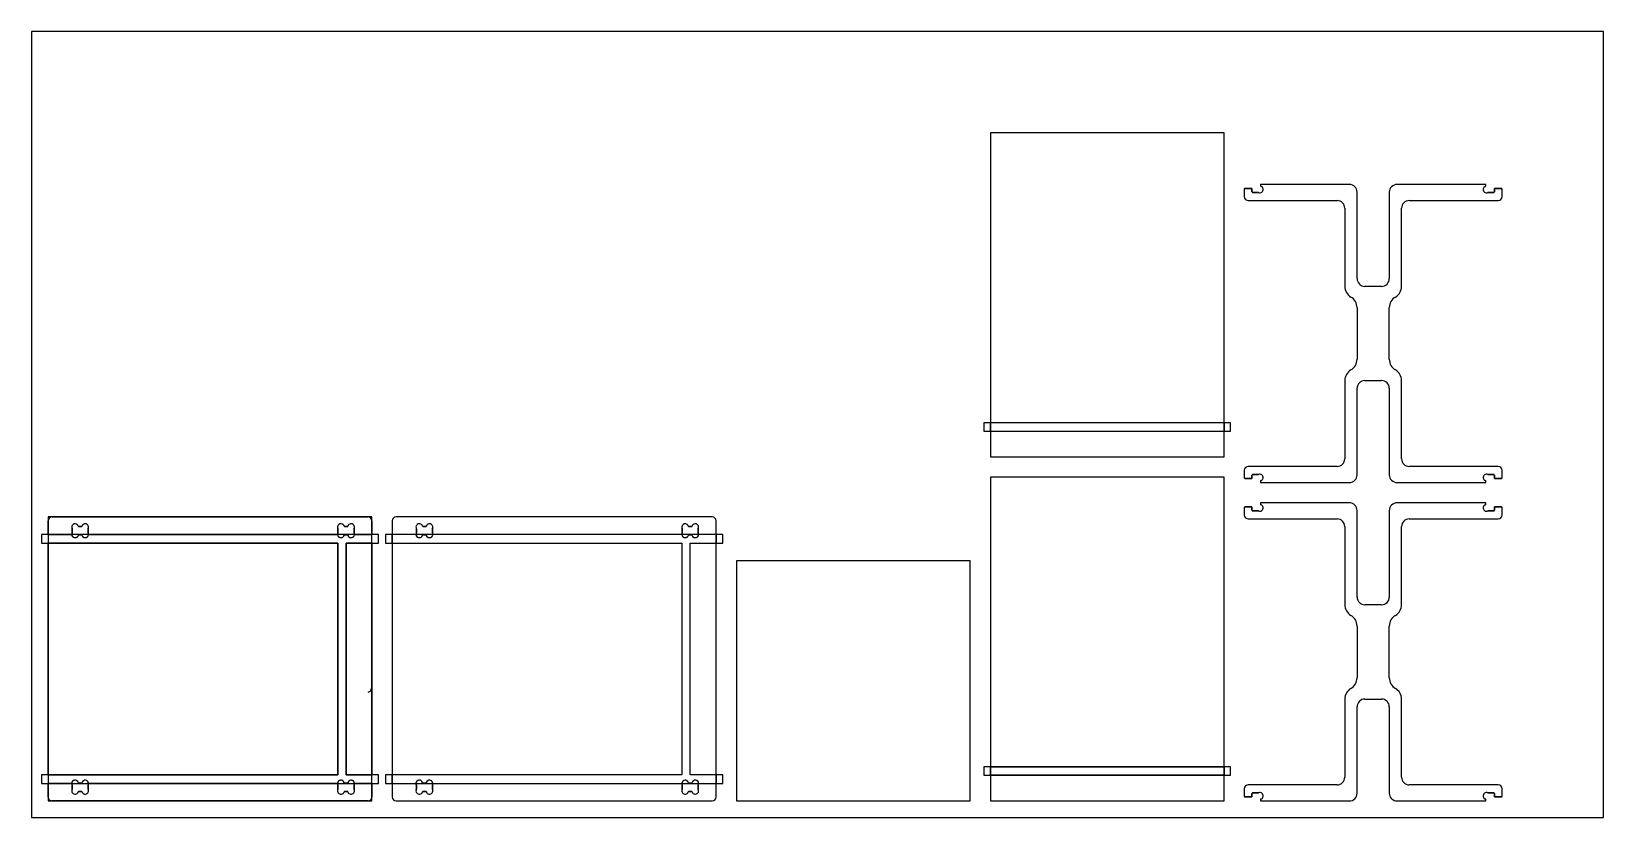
# Model space of a CAD drawing. Extents: x 0 to 96.1, y 0.2 to 48.2.
import ezdxf

# ---------------------------------------------------------------- set-up
doc = ezdxf.new("R2010")
doc.units = 0
doc.header["$MEASUREMENT"] = 0
doc.layers.get('0').update_dxf_attribs({"linetype": 'CONTINUOUS'})
for name, color, linetype in [('BOX_STOCK', 1, 'CONTINUOUS'), ('POCKETS', 171, 'CONTINUOUS'), ('PROFILES_INSIDE', 4, 'CONTINUOUS'), ('PROFILES_OUTSIDE', 6, 'CONTINUOUS')]:
    doc.layers.add(name, color=color, linetype=linetype)

msp = doc.modelspace()

# ---------------------------------------------------------------- linework, layer by layer
at = {"color": 7, "linetype": 'CONTINUOUS'}
for p, q in [((72.881, 42.006), (58.602, 42.006)), ((58.602, 42.006), (58.602, 24.296)), ((72.881, 24.296), (72.881, 42.006)), ((74.121, 38.571), (74.121, 38.108)), ((74.16, 38.61), (74.576, 38.61)), ((74.576, 38.61), (74.589, 38.401)), ((75.105, 38.856), (75.105, 38.776)), ((80.538, 38.856), (75.105, 38.856)), ((88.885, 38.856), (83.452, 38.856)), ((88.885, 38.776), (88.885, 38.856)), ((89.4, 38.401), (89.414, 38.61)), ((89.414, 38.61), (89.829, 38.61)), ((89.869, 38.108), (89.869, 38.571)), ((74.357, 37.872), (79.788, 37.872)), ((74.629, 38.364), (74.969, 38.364)), ((81.011, 33.099), (81.011, 38.384)), ((82.979, 38.384), (82.979, 33.099)), ((84.202, 37.872), (89.633, 37.872)), ((89.021, 38.364), (89.361, 38.364)), ((80.261, 37.399), (80.261, 32.626)), ((83.729, 32.626), (83.729, 37.399)), ((82.507, 32.626), (81.483, 32.626)), ((81.011, 31.327), (81.011, 28.168)), ((82.979, 28.168), (82.979, 31.327)), ((80.261, 26.869), (80.261, 22.096)), ((81.011, 21.112), (81.011, 26.397)), ((81.483, 26.869), (82.507, 26.869)), ((82.979, 26.397), (82.979, 21.112)), ((83.729, 22.096), (83.729, 26.869)), ((72.881, 24.296), (58.602, 24.296)), ((58.602, 23.789), (58.602, 24.296)), ((72.881, 24.296), (72.881, 23.789)), ((58.602, 23.789), (58.602, 22.215)), ((58.602, 23.789), (72.881, 23.789)), ((72.881, 22.215), (72.881, 23.789)), ((58.602, 22.215), (72.881, 22.215)), ((74.121, 21.388), (74.121, 20.925)), ((79.788, 21.624), (74.357, 21.624)), ((89.633, 21.624), (84.202, 21.624)), ((89.869, 20.925), (89.869, 21.388)), ((72.881, 20.975), (58.602, 20.975)), ((58.602, 20.975), (58.602, 3.265)), ((72.881, 3.265), (72.881, 20.975)), ((74.576, 20.886), (74.16, 20.886)), ((74.589, 21.095), (74.576, 20.886)), ((74.969, 21.132), (74.629, 21.132)), ((75.105, 20.719), (75.105, 20.64)), ((75.105, 20.64), (80.538, 20.64)), ((83.452, 20.64), (88.885, 20.64)), ((88.885, 20.64), (88.885, 20.719)), ((89.361, 21.132), (89.021, 21.132)), ((89.414, 20.886), (89.4, 21.095)), ((89.829, 20.886), (89.414, 20.886)), ((75.105, 19.4), (75.105, 19.321)), ((80.538, 19.4), (75.105, 19.4)), ((88.885, 19.4), (83.452, 19.4)), ((88.885, 19.321), (88.885, 19.4)), ((1.022, 17.461), (1.022, 18.302)), ((1.258, 18.538), (20.577, 18.538)), ((20.813, 18.302), (20.813, 17.461)), ((22.052, 18.302), (22.052, 17.461)), ((41.607, 18.538), (22.289, 18.538)), ((41.844, 17.461), (41.844, 18.302)), ((74.121, 19.115), (74.121, 18.652)), ((74.16, 19.154), (74.576, 19.154)), ((74.357, 18.416), (79.788, 18.416)), ((74.576, 19.154), (74.589, 18.945)), ((74.629, 18.908), (74.969, 18.908)), ((81.011, 13.643), (81.011, 18.928)), ((82.979, 18.928), (82.979, 13.643)), ((84.202, 18.416), (89.633, 18.416)), ((89.021, 18.908), (89.361, 18.908)), ((89.4, 18.945), (89.414, 19.154)), ((89.414, 19.154), (89.829, 19.154)), ((89.869, 18.652), (89.869, 19.115)), ((1.022, 17.461), (2.469, 17.461)), ((1.022, 17.461), (1.022, 16.934)), ((2.491, 17.577), (2.491, 17.818)), ((2.904, 17.954), (3.063, 17.954)), ((2.904, 17.441), (3.063, 17.441)), ((3.476, 17.818), (3.476, 17.577)), ((3.498, 17.461), (18.717, 17.461)), ((18.739, 17.577), (18.739, 17.818)), ((19.152, 17.954), (19.311, 17.954)), ((19.152, 17.441), (19.311, 17.441)), ((19.723, 17.818), (19.723, 17.577)), ((19.746, 17.461), (20.813, 17.461)), ((20.813, 16.934), (20.813, 17.461)), ((23.506, 17.461), (22.052, 17.461)), ((22.052, 16.934), (22.052, 17.461)), ((23.528, 17.577), (23.528, 17.818)), ((23.94, 17.954), (24.1, 17.954)), ((23.94, 17.441), (24.1, 17.441)), ((24.512, 17.818), (24.512, 17.577)), ((39.748, 17.461), (24.534, 17.461)), ((39.77, 17.577), (39.77, 17.818)), ((40.182, 17.954), (40.342, 17.954)), ((40.182, 17.441), (40.342, 17.441)), ((40.754, 17.818), (40.754, 17.577)), ((41.844, 17.461), (40.776, 17.461)), ((41.844, 17.461), (41.844, 16.934)), ((80.261, 17.944), (80.261, 13.171)), ((83.729, 13.171), (83.729, 17.944)), ((1.022, 2.788), (1.022, 16.934)), ((18.725, 16.934), (1.022, 16.934)), ((18.725, 2.788), (18.725, 16.934)), ((19.238, 16.934), (19.238, 2.788)), ((20.813, 16.934), (19.238, 16.934)), ((20.813, 16.934), (20.813, 2.788)), ((22.052, 16.934), (22.052, 2.788)), ((22.052, 16.934), (39.755, 16.934)), ((39.755, 16.934), (39.755, 2.788)), ((40.269, 2.788), (40.269, 16.934)), ((40.269, 16.934), (41.844, 16.934)), ((41.844, 2.788), (41.844, 16.934)), ((57.363, 15.857), (43.083, 15.857)), ((43.083, 15.857), (43.083, 1.184)), ((57.363, 1.184), (57.363, 15.857)), ((82.507, 13.171), (81.483, 13.171)), ((81.011, 11.872), (81.011, 8.713)), ((82.979, 8.713), (82.979, 11.872)), ((80.261, 7.414), (80.261, 2.641)), ((81.011, 1.656), (81.011, 6.941)), ((81.483, 7.414), (82.507, 7.414)), ((82.979, 6.941), (82.979, 1.656)), ((83.729, 2.641), (83.729, 7.414)), ((58.602, 3.265), (72.881, 3.265)), ((58.602, 2.759), (58.602, 3.265)), ((72.881, 3.265), (72.881, 2.759)), ((1.022, 2.788), (18.725, 2.788)), ((1.022, 2.788), (1.022, 2.261)), ((1.022, 1.42), (1.022, 2.261)), ((2.469, 2.261), (1.022, 2.261)), ((2.491, 1.904), (2.491, 2.145)), ((3.063, 2.281), (2.904, 2.281)), ((3.476, 2.145), (3.476, 1.904)), ((18.717, 2.261), (3.498, 2.261)), ((18.739, 1.904), (18.739, 2.145)), ((19.311, 2.281), (19.152, 2.281)), ((19.238, 2.788), (20.813, 2.788)), ((19.723, 2.145), (19.723, 1.904)), ((20.813, 2.261), (19.746, 2.261)), ((20.813, 2.261), (20.813, 2.788)), ((20.813, 2.261), (20.813, 1.42)), ((39.755, 2.788), (22.052, 2.788)), ((22.052, 2.261), (22.052, 2.788)), ((22.052, 2.261), (22.052, 1.42)), ((22.052, 2.261), (23.506, 2.261)), ((23.528, 1.904), (23.528, 2.145)), ((24.1, 2.281), (23.94, 2.281)), ((24.512, 2.145), (24.512, 1.904)), ((24.534, 2.261), (39.748, 2.261)), ((39.77, 1.904), (39.77, 2.145)), ((40.342, 2.281), (40.182, 2.281)), ((41.844, 2.788), (40.269, 2.788)), ((40.754, 2.145), (40.754, 1.904)), ((40.776, 2.261), (41.844, 2.261)), ((41.844, 2.788), (41.844, 2.261)), ((41.844, 1.42), (41.844, 2.261)), ((58.602, 2.759), (58.602, 1.184)), ((72.881, 2.759), (58.602, 2.759)), ((72.881, 1.184), (72.881, 2.759)), ((74.121, 1.932), (74.121, 1.469)), ((79.788, 2.168), (74.357, 2.168)), ((89.633, 2.168), (84.202, 2.168)), ((89.869, 1.469), (89.869, 1.932)), ((20.577, 1.184), (1.258, 1.184)), ((3.063, 1.768), (2.904, 1.768)), ((19.311, 1.768), (19.152, 1.768)), ((22.289, 1.184), (41.607, 1.184)), ((24.1, 1.768), (23.94, 1.768)), ((40.342, 1.768), (40.182, 1.768)), ((43.083, 1.184), (57.363, 1.184)), ((58.602, 1.184), (72.881, 1.184)), ((74.576, 1.43), (74.16, 1.43)), ((74.589, 1.639), (74.576, 1.43)), ((74.969, 1.676), (74.629, 1.676)), ((75.105, 1.264), (75.105, 1.184)), ((75.105, 1.184), (80.538, 1.184)), ((83.452, 1.184), (88.885, 1.184)), ((88.885, 1.184), (88.885, 1.264)), ((89.361, 1.676), (89.021, 1.676)), ((89.414, 1.43), (89.4, 1.639)), ((89.829, 1.43), (89.414, 1.43))]:
    msp.add_line(p, q, dxfattribs=at)
for centre, radius, start, end in [((74.16, 38.571), 0.0394, 90, 180), ((75.071, 38.545), 0.204, 245.11211, 72.39953), ((75.144, 38.776), 0.0394, 180, 252.39953), ((80.538, 38.384), 0.472, 0, 90), ((83.452, 38.384), 0.472, 90, 180), ((88.919, 38.545), 0.204, 107.60047, 294.88789), ((88.845, 38.776), 0.0394, 287.60047, 0), ((89.829, 38.571), 0.0394, 0, 90), ((74.357, 38.108), 0.236, 180, 270), ((74.629, 38.403), 0.0394, 183.66194, 270), ((74.969, 38.324), 0.0394, 65.11211, 90), ((79.788, 37.399), 0.472, 0, 90), ((84.202, 37.399), 0.472, 90, 180), ((89.021, 38.324), 0.0394, 90, 114.88789), ((89.361, 38.403), 0.0394, 270, 356.33806), ((89.633, 38.108), 0.236, 270, 0), ((81.483, 33.099), 0.472, 180, 270), ((82.507, 33.099), 0.472, 270, 0), ((81.011, 32.626), 0.75, 180, 240), ((80.261, 31.327), 0.75, 0, 60), ((83.729, 31.327), 0.75, 120, 180), ((82.979, 32.626), 0.75, 300, 0), ((80.261, 28.168), 0.75, 300, 0), ((83.729, 28.168), 0.75, 180, 240), ((81.011, 26.869), 0.75, 120, 180), ((82.979, 26.869), 0.75, 0, 60), ((81.483, 26.397), 0.472, 90, 180), ((82.507, 26.397), 0.472, 0, 90), ((79.788, 22.096), 0.472, 270, 0), ((84.202, 22.096), 0.472, 180, 270), ((74.357, 21.388), 0.236, 90, 180), ((74.969, 21.171), 0.0394, 270, 294.88789), ((75.071, 20.951), 0.204, 287.60047, 114.88789), ((88.919, 20.951), 0.204, 65.11211, 252.39953), ((89.021, 21.171), 0.0394, 245.11211, 270), ((89.633, 21.388), 0.236, 0, 90), ((74.16, 20.925), 0.0394, 180, 270), ((74.629, 21.092), 0.0394, 90, 176.33806), ((75.144, 20.719), 0.0394, 107.60047, 180), ((80.538, 21.112), 0.472, 270, 0), ((83.452, 21.112), 0.472, 180, 270), ((88.845, 20.719), 0.0394, 0, 72.39953), ((89.361, 21.092), 0.0394, 3.66194, 90), ((89.829, 20.925), 0.0394, 270, 0), ((75.071, 19.089), 0.204, 245.11211, 72.39953), ((75.144, 19.321), 0.0394, 180, 252.39953), ((80.538, 18.928), 0.472, 0, 90), ((83.452, 18.928), 0.472, 90, 180), ((88.919, 19.089), 0.204, 107.60047, 294.88789), ((88.845, 19.321), 0.0394, 287.60047, 0), ((1.258, 18.302), 0.236, 90, 180), ((20.577, 18.302), 0.236, 0, 90), ((22.289, 18.302), 0.236, 90, 180), ((41.607, 18.302), 0.236, 0, 90), ((74.16, 19.115), 0.0394, 90, 180), ((74.357, 18.652), 0.236, 180, 270), ((74.629, 18.948), 0.0394, 183.66194, 270), ((74.969, 18.869), 0.0394, 65.11211, 90), ((79.788, 17.944), 0.472, 0, 90), ((84.202, 17.944), 0.472, 90, 180), ((89.021, 18.869), 0.0394, 90, 114.88789), ((89.361, 18.948), 0.0394, 270, 356.33806), ((89.633, 18.652), 0.236, 270, 0), ((89.829, 19.115), 0.0394, 0, 90), ((2.672, 17.92), 0.204, 17.60048, 204.8878), ((2.672, 17.475), 0.204, 155.11213, 183.94473), ((2.672, 17.475), 0.204, 183.94473, 342.39955), ((2.452, 17.818), 0.0394, 0, 24.8878), ((2.452, 17.577), 0.0394, 335.11213, 0), ((2.904, 17.994), 0.0394, 197.60048, 270.00008), ((2.904, 17.402), 0.0394, 90.00008, 162.39955), ((3.063, 17.994), 0.0394, 270.00008, 342.39955), ((3.063, 17.402), 0.0394, 17.60048, 90.00008), ((3.295, 17.92), 0.204, 335.11224, 162.39955), ((3.295, 17.475), 0.204, 197.60048, 356.05517), ((3.515, 17.818), 0.0394, 155.11224, 180), ((3.515, 17.577), 0.0394, 180, 204.88791), ((3.295, 17.475), 0.204, 356.05517, 24.88791), ((18.92, 17.92), 0.204, 17.60048, 204.8878), ((18.92, 17.475), 0.204, 155.11213, 183.94473), ((18.92, 17.475), 0.204, 183.94473, 342.39955), ((18.7, 17.818), 0.0394, 0, 24.8878), ((18.7, 17.577), 0.0394, 335.11213, 0), ((19.152, 17.994), 0.0394, 197.60048, 270.00008), ((19.152, 17.402), 0.0394, 90.00008, 162.39955), ((19.311, 17.994), 0.0394, 270.00008, 342.39955), ((19.311, 17.402), 0.0394, 17.60048, 90.00008), ((19.542, 17.92), 0.204, 335.11224, 162.39955), ((19.542, 17.475), 0.204, 197.60048, 356.05517), ((19.763, 17.818), 0.0394, 155.11224, 180), ((19.763, 17.577), 0.0394, 180, 204.88791), ((19.542, 17.475), 0.204, 356.05517, 24.88791), ((23.709, 17.92), 0.204, 17.60048, 204.8878), ((23.709, 17.475), 0.204, 155.11213, 183.94473), ((23.709, 17.475), 0.204, 183.94473, 342.39955), ((23.488, 17.818), 0.0394, 0, 24.8878), ((23.488, 17.577), 0.0394, 335.11213, 0), ((23.94, 17.994), 0.0394, 197.60048, 270.00008), ((23.94, 17.402), 0.0394, 90.00008, 162.39955), ((24.1, 17.994), 0.0394, 270.00008, 342.39955), ((24.1, 17.402), 0.0394, 17.60048, 90.00008), ((24.331, 17.92), 0.204, 335.11224, 162.39955), ((24.331, 17.475), 0.204, 197.60048, 356.05517), ((24.551, 17.818), 0.0394, 155.11224, 180), ((24.551, 17.577), 0.0394, 180, 204.88791), ((24.331, 17.475), 0.204, 356.05517, 24.88791), ((39.951, 17.92), 0.204, 17.60048, 204.8878), ((39.951, 17.475), 0.204, 155.11213, 183.94473), ((39.951, 17.475), 0.204, 183.94473, 342.39955), ((39.731, 17.818), 0.0394, 0, 24.8878), ((39.731, 17.577), 0.0394, 335.11213, 0), ((40.182, 17.994), 0.0394, 197.60048, 270.00008), ((40.182, 17.402), 0.0394, 90.00008, 162.39955), ((40.342, 17.994), 0.0394, 270.00008, 342.39955), ((40.342, 17.402), 0.0394, 17.60048, 90.00008), ((40.573, 17.92), 0.204, 335.11224, 162.39955), ((40.573, 17.475), 0.204, 197.60048, 356.05517), ((40.794, 17.818), 0.0394, 155.11224, 180), ((40.794, 17.577), 0.0394, 180, 204.88791), ((40.573, 17.475), 0.204, 356.05517, 24.88791), ((81.483, 13.643), 0.472, 180, 270), ((82.507, 13.643), 0.472, 270, 0), ((81.011, 13.171), 0.75, 180, 240), ((80.261, 11.872), 0.75, 0, 60), ((83.729, 11.872), 0.75, 120, 180), ((82.979, 13.171), 0.75, 300, 0), ((80.261, 8.713), 0.75, 300, 0), ((83.729, 8.713), 0.75, 180, 240), ((81.011, 7.414), 0.75, 120, 180), ((82.979, 7.414), 0.75, 0, 60), ((81.483, 6.941), 0.472, 90, 180), ((82.507, 6.941), 0.472, 0, 90), ((2.672, 2.247), 0.204, 17.60048, 176.05517), ((2.672, 2.247), 0.204, 176.05517, 204.8878), ((2.452, 2.145), 0.0394, 0, 24.8878), ((2.904, 2.321), 0.0394, 197.60048, 270.00008), ((3.063, 2.321), 0.0394, 270.00008, 342.39955), ((3.295, 2.247), 0.204, 3.94473, 162.39955), ((3.515, 2.145), 0.0394, 155.11224, 180), ((3.295, 2.247), 0.204, 335.11224, 3.94473), ((18.92, 2.247), 0.204, 17.60048, 176.05517), ((18.92, 2.247), 0.204, 176.05517, 204.8878), ((18.7, 2.145), 0.0394, 0, 24.8878), ((19.152, 2.321), 0.0394, 197.60048, 270.00008), ((19.311, 2.321), 0.0394, 270.00008, 342.39955), ((19.542, 2.247), 0.204, 3.94473, 162.39955), ((19.763, 2.145), 0.0394, 155.11224, 180), ((19.542, 2.247), 0.204, 335.11224, 3.94473), ((23.709, 2.247), 0.204, 176.05517, 204.8878), ((23.709, 2.247), 0.204, 17.60048, 176.05517), ((23.488, 2.145), 0.0394, 0, 24.8878), ((23.94, 2.321), 0.0394, 197.60048, 270.00008), ((24.1, 2.321), 0.0394, 270.00008, 342.39955), ((24.331, 2.247), 0.204, 3.94473, 162.39955), ((24.551, 2.145), 0.0394, 155.11224, 180), ((24.331, 2.247), 0.204, 335.11224, 3.94473), ((39.951, 2.247), 0.204, 176.05517, 204.8878), ((39.951, 2.247), 0.204, 17.60048, 176.05517), ((39.731, 2.145), 0.0394, 0, 24.8878), ((40.182, 2.321), 0.0394, 197.60048, 270.00008), ((40.342, 2.321), 0.0394, 270.00008, 342.39955), ((40.573, 2.247), 0.204, 3.94473, 162.39955), ((40.794, 2.145), 0.0394, 155.11224, 180), ((40.573, 2.247), 0.204, 335.11224, 3.94473), ((74.357, 1.932), 0.236, 90, 180), ((79.788, 2.641), 0.472, 270, 0), ((84.202, 2.641), 0.472, 180, 270), ((89.633, 1.932), 0.236, 0, 90), ((1.258, 1.42), 0.236, 180, 270), ((2.672, 1.802), 0.204, 155.11213, 342.39955), ((2.452, 1.904), 0.0394, 335.11213, 0), ((2.904, 1.728), 0.0394, 90.00008, 162.39955), ((3.063, 1.728), 0.0394, 17.60048, 90.00008), ((3.295, 1.802), 0.204, 197.60048, 24.88791), ((3.515, 1.904), 0.0394, 180, 204.88791), ((18.92, 1.802), 0.204, 155.11213, 342.39955), ((18.7, 1.904), 0.0394, 335.11213, 0), ((19.152, 1.728), 0.0394, 90.00008, 162.39955), ((19.311, 1.728), 0.0394, 17.60048, 90.00008), ((19.542, 1.802), 0.204, 197.60048, 24.88791), ((19.763, 1.904), 0.0394, 180, 204.88791), ((20.577, 1.42), 0.236, 270, 0), ((22.289, 1.42), 0.236, 180, 270), ((23.709, 1.802), 0.204, 155.11213, 342.39955), ((23.488, 1.904), 0.0394, 335.11213, 0), ((23.94, 1.728), 0.0394, 90.00008, 162.39955), ((24.1, 1.728), 0.0394, 17.60048, 90.00008), ((24.331, 1.802), 0.204, 197.60048, 24.88791), ((24.551, 1.904), 0.0394, 180, 204.88791), ((39.951, 1.802), 0.204, 155.11213, 342.39955), ((39.731, 1.904), 0.0394, 335.11213, 0), ((40.182, 1.728), 0.0394, 90.00008, 162.39955), ((40.342, 1.728), 0.0394, 17.60048, 90.00008), ((40.573, 1.802), 0.204, 197.60048, 24.88791), ((40.794, 1.904), 0.0394, 180, 204.88791), ((41.607, 1.42), 0.236, 270, 0), ((74.16, 1.469), 0.0394, 180, 270), ((74.629, 1.637), 0.0394, 90, 176.33806), ((74.969, 1.715), 0.0394, 270, 294.88789), ((75.071, 1.495), 0.204, 287.60047, 114.88789), ((75.144, 1.264), 0.0394, 107.60047, 180), ((80.538, 1.656), 0.472, 270, 0), ((83.452, 1.656), 0.472, 180, 270), ((88.919, 1.495), 0.204, 65.11211, 252.39953), ((88.845, 1.264), 0.0394, 0, 72.39953), ((89.021, 1.715), 0.0394, 245.11211, 270), ((89.361, 1.637), 0.0394, 3.66194, 90), ((89.829, 1.469), 0.0394, 270, 0)]:
    msp.add_arc(centre, radius, start, end, dxfattribs=at)
at = {"layer": 'BOX_STOCK'}
for p, q in [((96.071, 48.202), (0.008, 48.202)), ((0.008, 48.202), (0.008, 0.171)), ((96.071, 0.171), (96.071, 48.202)), ((0.008, 0.171), (96.071, 0.171))]:
    msp.add_line(p, q, dxfattribs=at)
at = {"layer": 'POCKETS'}
for p, q in [((73.275, 24.296), (58.208, 24.296)), ((58.208, 24.296), (58.208, 23.789)), ((73.275, 23.789), (73.275, 24.296)), ((58.208, 23.789), (73.275, 23.789)), ((0.614, 17.461), (0.614, 16.934)), ((1.008, 17.461), (0.614, 17.461)), ((20.826, 17.461), (1.008, 17.461)), ((21.22, 17.461), (20.826, 17.461)), ((21.22, 16.934), (21.22, 17.461)), ((22.039, 17.461), (21.645, 17.461)), ((21.645, 17.461), (21.645, 16.934)), ((41.857, 17.461), (22.039, 17.461)), ((42.251, 17.461), (41.857, 17.461)), ((42.251, 16.934), (42.251, 17.461)), ((0.614, 16.934), (1.008, 16.934)), ((1.008, 16.934), (18.725, 16.934)), ((18.725, 16.934), (18.725, 2.788)), ((19.238, 16.934), (20.826, 16.934)), ((19.238, 2.788), (19.238, 16.934)), ((20.826, 16.934), (21.22, 16.934)), ((21.645, 16.934), (22.039, 16.934)), ((22.039, 16.934), (39.755, 16.934)), ((39.755, 16.934), (39.755, 2.788)), ((40.269, 16.934), (41.857, 16.934)), ((40.269, 2.788), (40.269, 16.934)), ((41.857, 16.934), (42.251, 16.934)), ((73.275, 3.265), (58.208, 3.265)), ((58.208, 3.265), (58.208, 2.759)), ((73.275, 2.759), (73.275, 3.265)), ((0.614, 2.788), (0.614, 2.261)), ((1.008, 2.788), (0.614, 2.788)), ((0.614, 2.261), (1.008, 2.261)), ((18.725, 2.788), (1.008, 2.788)), ((1.008, 2.261), (20.826, 2.261)), ((20.826, 2.788), (19.238, 2.788)), ((21.22, 2.788), (20.826, 2.788)), ((20.826, 2.261), (21.22, 2.261)), ((21.22, 2.261), (21.22, 2.788)), ((22.039, 2.788), (21.645, 2.788)), ((21.645, 2.788), (21.645, 2.261)), ((21.645, 2.261), (22.039, 2.261)), ((39.755, 2.788), (22.039, 2.788)), ((22.039, 2.261), (41.857, 2.261)), ((41.857, 2.788), (40.269, 2.788)), ((42.251, 2.788), (41.857, 2.788)), ((41.857, 2.261), (42.251, 2.261)), ((42.251, 2.261), (42.251, 2.788)), ((58.208, 2.759), (73.275, 2.759))]:
    msp.add_line(p, q, dxfattribs=at)
at = {"layer": 'PROFILES_INSIDE'}
for p, q in [((2.491, 17.818), (2.491, 17.577)), ((3.063, 17.954), (2.904, 17.954)), ((2.904, 17.441), (3.063, 17.441)), ((3.476, 17.577), (3.476, 17.818)), ((18.739, 17.818), (18.739, 17.577)), ((19.311, 17.954), (19.152, 17.954)), ((19.152, 17.441), (19.311, 17.441)), ((19.723, 17.577), (19.723, 17.818)), ((23.528, 17.818), (23.528, 17.577)), ((24.1, 17.954), (23.94, 17.954)), ((23.94, 17.441), (24.1, 17.441)), ((24.512, 17.577), (24.512, 17.818)), ((39.77, 17.818), (39.77, 17.577)), ((40.342, 17.954), (40.182, 17.954)), ((40.182, 17.441), (40.342, 17.441)), ((40.754, 17.577), (40.754, 17.818)), ((2.491, 2.145), (2.491, 1.904)), ((3.063, 2.281), (2.904, 2.281)), ((3.476, 1.904), (3.476, 2.145)), ((18.739, 2.145), (18.739, 1.904)), ((19.311, 2.281), (19.152, 2.281)), ((19.723, 1.904), (19.723, 2.145)), ((23.528, 2.145), (23.528, 1.904)), ((24.1, 2.281), (23.94, 2.281)), ((24.512, 1.904), (24.512, 2.145)), ((39.77, 2.145), (39.77, 1.904)), ((40.342, 2.281), (40.182, 2.281)), ((40.754, 1.904), (40.754, 2.145)), ((2.904, 1.768), (3.063, 1.768)), ((19.152, 1.768), (19.311, 1.768)), ((23.94, 1.768), (24.1, 1.768)), ((40.182, 1.768), (40.342, 1.768))]:
    msp.add_line(p, q, dxfattribs=at)
for centre, radius, start, end in [((2.672, 17.92), 0.204, 17.60048, 204.8878), ((2.672, 17.475), 0.204, 155.11213, 342.39955), ((2.452, 17.818), 0.0394, 0, 24.8878), ((2.452, 17.577), 0.0394, 335.11213, 0), ((2.904, 17.994), 0.0394, 197.60048, 270.00008), ((2.904, 17.402), 0.0394, 90.00008, 162.39955), ((3.063, 17.994), 0.0394, 270.00008, 342.39955), ((3.063, 17.402), 0.0394, 17.60048, 90.00008), ((3.295, 17.92), 0.204, 335.11224, 162.39955), ((3.295, 17.475), 0.204, 197.60048, 24.88791), ((3.515, 17.818), 0.0394, 155.11224, 180), ((3.515, 17.577), 0.0394, 180, 204.88791), ((18.92, 17.92), 0.204, 17.60048, 204.8878), ((18.92, 17.475), 0.204, 155.11213, 342.39955), ((18.7, 17.818), 0.0394, 0, 24.8878), ((18.7, 17.577), 0.0394, 335.11213, 0), ((19.152, 17.994), 0.0394, 197.60048, 270.00008), ((19.152, 17.402), 0.0394, 90.00008, 162.39955), ((19.311, 17.994), 0.0394, 270.00008, 342.39955), ((19.311, 17.402), 0.0394, 17.60048, 90.00008), ((19.542, 17.92), 0.204, 335.11224, 162.39955), ((19.542, 17.475), 0.204, 197.60048, 24.88791), ((19.763, 17.818), 0.0394, 155.11224, 180), ((19.763, 17.577), 0.0394, 180, 204.88791), ((23.709, 17.92), 0.204, 17.60048, 204.8878), ((23.709, 17.475), 0.204, 155.11213, 342.39955), ((23.488, 17.818), 0.0394, 0, 24.8878), ((23.488, 17.577), 0.0394, 335.11213, 0), ((23.94, 17.994), 0.0394, 197.60048, 270.00008), ((23.94, 17.402), 0.0394, 90.00008, 162.39955), ((24.1, 17.994), 0.0394, 270.00008, 342.39955), ((24.1, 17.402), 0.0394, 17.60048, 90.00008), ((24.331, 17.92), 0.204, 335.11224, 162.39955), ((24.331, 17.475), 0.204, 197.60048, 24.88791), ((24.551, 17.818), 0.0394, 155.11224, 180), ((24.551, 17.577), 0.0394, 180, 204.88791), ((39.951, 17.92), 0.204, 17.60048, 204.8878), ((39.951, 17.475), 0.204, 155.11213, 342.39955), ((39.731, 17.818), 0.0394, 0, 24.8878), ((39.731, 17.577), 0.0394, 335.11213, 0), ((40.182, 17.994), 0.0394, 197.60048, 270.00008), ((40.182, 17.402), 0.0394, 90.00008, 162.39955), ((40.342, 17.994), 0.0394, 270.00008, 342.39955), ((40.342, 17.402), 0.0394, 17.60048, 90.00008), ((40.573, 17.92), 0.204, 335.11224, 162.39955), ((40.573, 17.475), 0.204, 197.60048, 24.88791), ((40.794, 17.818), 0.0394, 155.11224, 180), ((40.794, 17.577), 0.0394, 180, 204.88791), ((20.549, 8.074), 0.236, 280, 0), ((2.672, 2.247), 0.204, 17.60048, 204.8878), ((2.452, 2.145), 0.0394, 0, 24.8878), ((2.904, 2.321), 0.0394, 197.60048, 270.00008), ((3.063, 2.321), 0.0394, 270.00008, 342.39955), ((3.295, 2.247), 0.204, 335.11224, 162.39955), ((3.515, 2.145), 0.0394, 155.11224, 180), ((18.92, 2.247), 0.204, 17.60048, 204.8878), ((18.7, 2.145), 0.0394, 0, 24.8878), ((19.152, 2.321), 0.0394, 197.60048, 270.00008), ((19.311, 2.321), 0.0394, 270.00008, 342.39955), ((19.542, 2.247), 0.204, 335.11224, 162.39955), ((19.763, 2.145), 0.0394, 155.11224, 180), ((23.709, 2.247), 0.204, 17.60048, 204.8878), ((23.488, 2.145), 0.0394, 0, 24.8878), ((23.94, 2.321), 0.0394, 197.60048, 270.00008), ((24.1, 2.321), 0.0394, 270.00008, 342.39955), ((24.331, 2.247), 0.204, 335.11224, 162.39955), ((24.551, 2.145), 0.0394, 155.11224, 180), ((39.951, 2.247), 0.204, 17.60048, 204.8878), ((39.731, 2.145), 0.0394, 0, 24.8878), ((40.182, 2.321), 0.0394, 197.60048, 270.00008), ((40.342, 2.321), 0.0394, 270.00008, 342.39955), ((40.573, 2.247), 0.204, 335.11224, 162.39955), ((40.794, 2.145), 0.0394, 155.11224, 180), ((2.672, 1.802), 0.204, 155.11213, 342.39955), ((2.452, 1.904), 0.0394, 335.11213, 0), ((2.904, 1.728), 0.0394, 90.00008, 162.39955), ((3.063, 1.728), 0.0394, 17.60048, 90.00008), ((3.295, 1.802), 0.204, 197.60048, 24.88791), ((3.515, 1.904), 0.0394, 180, 204.88791), ((18.92, 1.802), 0.204, 155.11213, 342.39955), ((18.7, 1.904), 0.0394, 335.11213, 0), ((19.152, 1.728), 0.0394, 90.00008, 162.39955), ((19.311, 1.728), 0.0394, 17.60048, 90.00008), ((19.542, 1.802), 0.204, 197.60048, 24.88791), ((19.763, 1.904), 0.0394, 180, 204.88791), ((23.709, 1.802), 0.204, 155.11213, 342.39955), ((23.488, 1.904), 0.0394, 335.11213, 0), ((23.94, 1.728), 0.0394, 90.00008, 162.39955), ((24.1, 1.728), 0.0394, 17.60048, 90.00008), ((24.331, 1.802), 0.204, 197.60048, 24.88791), ((24.551, 1.904), 0.0394, 180, 204.88791), ((39.951, 1.802), 0.204, 155.11213, 342.39955), ((39.731, 1.904), 0.0394, 335.11213, 0), ((40.182, 1.728), 0.0394, 90.00008, 162.39955), ((40.342, 1.728), 0.0394, 17.60048, 90.00008), ((40.573, 1.802), 0.204, 197.60048, 24.88791), ((40.794, 1.904), 0.0394, 180, 204.88791)]:
    msp.add_arc(centre, radius, start, end, dxfattribs=at)
at = {"layer": 'PROFILES_OUTSIDE'}
for p, q in [((58.602, 42.006), (58.602, 22.215)), ((72.881, 42.006), (58.602, 42.006)), ((72.881, 22.215), (72.881, 42.006)), ((74.121, 38.571), (74.121, 38.108)), ((74.576, 38.61), (74.16, 38.61)), ((74.589, 38.401), (74.576, 38.61)), ((75.105, 38.856), (75.105, 38.776)), ((80.538, 38.856), (75.105, 38.856)), ((88.885, 38.856), (83.452, 38.856)), ((88.885, 38.776), (88.885, 38.856)), ((89.414, 38.61), (89.4, 38.401)), ((89.829, 38.61), (89.414, 38.61)), ((89.869, 38.108), (89.869, 38.571)), ((74.357, 37.872), (79.788, 37.872)), ((74.969, 38.364), (74.629, 38.364)), ((81.011, 33.099), (81.011, 38.384)), ((82.979, 38.384), (82.979, 33.099)), ((84.202, 37.872), (89.633, 37.872)), ((89.361, 38.364), (89.021, 38.364)), ((80.261, 37.399), (80.261, 32.626)), ((83.729, 32.626), (83.729, 37.399)), ((82.507, 32.626), (81.483, 32.626)), ((81.011, 31.327), (81.011, 28.168)), ((82.979, 28.168), (82.979, 31.327)), ((80.261, 26.869), (80.261, 22.096)), ((81.011, 21.112), (81.011, 26.397)), ((81.483, 26.869), (82.507, 26.869)), ((82.979, 26.397), (82.979, 21.112)), ((83.729, 22.096), (83.729, 26.869)), ((58.602, 22.215), (72.881, 22.215)), ((74.121, 21.388), (74.121, 20.925)), ((79.788, 21.624), (74.357, 21.624)), ((89.633, 21.624), (84.202, 21.624)), ((89.869, 20.925), (89.869, 21.388)), ((72.881, 20.975), (58.602, 20.975)), ((58.602, 20.975), (58.602, 1.184)), ((72.881, 1.184), (72.881, 20.975)), ((74.16, 20.886), (74.576, 20.886)), ((74.576, 20.886), (74.589, 21.095)), ((74.629, 21.132), (74.969, 21.132)), ((75.105, 20.719), (75.105, 20.64)), ((75.105, 20.64), (80.538, 20.64)), ((83.452, 20.64), (88.885, 20.64)), ((88.885, 20.64), (88.885, 20.719)), ((89.021, 21.132), (89.361, 21.132)), ((89.4, 21.095), (89.414, 20.886)), ((89.414, 20.886), (89.829, 20.886)), ((75.105, 19.4), (75.105, 19.321)), ((80.538, 19.4), (75.105, 19.4)), ((88.885, 19.4), (83.452, 19.4)), ((88.885, 19.321), (88.885, 19.4)), ((20.813, 18.538), (1.022, 18.538)), ((1.022, 18.538), (1.022, 1.184)), ((20.813, 1.184), (20.813, 18.538)), ((22.052, 18.302), (22.052, 1.42)), ((41.607, 18.538), (22.289, 18.538)), ((41.844, 1.42), (41.844, 18.302)), ((74.121, 19.115), (74.121, 18.652)), ((74.576, 19.154), (74.16, 19.154)), ((74.357, 18.416), (79.788, 18.416)), ((74.589, 18.945), (74.576, 19.154)), ((74.969, 18.908), (74.629, 18.908)), ((81.011, 13.643), (81.011, 18.928)), ((82.979, 18.928), (82.979, 13.643)), ((84.202, 18.416), (89.633, 18.416)), ((89.361, 18.908), (89.021, 18.908)), ((89.414, 19.154), (89.4, 18.945)), ((89.829, 19.154), (89.414, 19.154)), ((89.869, 18.652), (89.869, 19.115)), ((80.261, 17.944), (80.261, 13.171)), ((83.729, 13.171), (83.729, 17.944)), ((57.363, 15.857), (43.083, 15.857)), ((43.083, 15.857), (43.083, 1.184)), ((57.363, 1.184), (57.363, 15.857)), ((82.507, 13.171), (81.483, 13.171)), ((81.011, 11.872), (81.011, 8.713)), ((82.979, 8.713), (82.979, 11.872)), ((80.261, 7.414), (80.261, 2.641)), ((81.011, 1.656), (81.011, 6.941)), ((81.483, 7.414), (82.507, 7.414)), ((82.979, 6.941), (82.979, 1.656)), ((83.729, 2.641), (83.729, 7.414)), ((74.121, 1.932), (74.121, 1.469)), ((79.788, 2.168), (74.357, 2.168)), ((89.633, 2.168), (84.202, 2.168)), ((89.869, 1.469), (89.869, 1.932)), ((1.022, 1.184), (20.813, 1.184)), ((22.289, 1.184), (41.607, 1.184)), ((43.083, 1.184), (57.363, 1.184)), ((58.602, 1.184), (72.881, 1.184)), ((74.16, 1.43), (74.576, 1.43)), ((74.576, 1.43), (74.589, 1.639)), ((74.629, 1.676), (74.969, 1.676)), ((75.105, 1.264), (75.105, 1.184)), ((75.105, 1.184), (80.538, 1.184)), ((83.452, 1.184), (88.885, 1.184)), ((88.885, 1.184), (88.885, 1.264)), ((89.021, 1.676), (89.361, 1.676)), ((89.4, 1.639), (89.414, 1.43)), ((89.414, 1.43), (89.829, 1.43))]:
    msp.add_line(p, q, dxfattribs=at)
for centre, radius, start, end in [((74.16, 38.571), 0.0394, 90, 180), ((75.071, 38.545), 0.204, 245.11211, 72.39953), ((75.144, 38.776), 0.0394, 180, 252.39953), ((80.538, 38.384), 0.472, 0, 90), ((83.452, 38.384), 0.472, 90, 180), ((88.919, 38.545), 0.204, 107.60047, 294.88789), ((88.845, 38.776), 0.0394, 287.60047, 0), ((89.829, 38.571), 0.0394, 0, 90), ((74.357, 38.108), 0.236, 180, 270), ((74.629, 38.403), 0.0394, 183.66194, 270), ((74.969, 38.324), 0.0394, 65.11211, 90), ((79.788, 37.399), 0.472, 0, 90), ((84.202, 37.399), 0.472, 90, 180), ((89.021, 38.324), 0.0394, 90, 114.88789), ((89.361, 38.403), 0.0394, 270, 356.33806), ((89.633, 38.108), 0.236, 270, 0), ((81.483, 33.099), 0.472, 180, 270), ((82.507, 33.099), 0.472, 270, 0), ((81.011, 32.626), 0.75, 180, 240), ((80.261, 31.327), 0.75, 0, 60), ((83.729, 31.327), 0.75, 120, 180), ((82.979, 32.626), 0.75, 300, 0), ((80.261, 28.168), 0.75, 300, 0), ((83.729, 28.168), 0.75, 180, 240), ((81.011, 26.869), 0.75, 120, 180), ((82.979, 26.869), 0.75, 0, 60), ((81.483, 26.397), 0.472, 90, 180), ((82.507, 26.397), 0.472, 0, 90), ((79.788, 22.096), 0.472, 270, 0), ((84.202, 22.096), 0.472, 180, 270), ((74.357, 21.388), 0.236, 90, 180), ((74.969, 21.171), 0.0394, 270, 294.88789), ((75.071, 20.951), 0.204, 287.60047, 114.88789), ((88.919, 20.951), 0.204, 65.11211, 252.39953), ((89.021, 21.171), 0.0394, 245.11211, 270), ((89.633, 21.388), 0.236, 0, 90), ((74.16, 20.925), 0.0394, 180, 270), ((74.629, 21.092), 0.0394, 90, 176.33806), ((75.144, 20.719), 0.0394, 107.60047, 180), ((80.538, 21.112), 0.472, 270, 0), ((83.452, 21.112), 0.472, 180, 270), ((88.845, 20.719), 0.0394, 0, 72.39953), ((89.361, 21.092), 0.0394, 3.66194, 90), ((89.829, 20.925), 0.0394, 270, 0), ((75.071, 19.089), 0.204, 245.11211, 72.39953), ((75.144, 19.321), 0.0394, 180, 252.39953), ((80.538, 18.928), 0.472, 0, 90), ((83.452, 18.928), 0.472, 90, 180), ((88.919, 19.089), 0.204, 107.60047, 294.88789), ((88.845, 19.321), 0.0394, 287.60047, 0), ((22.289, 18.302), 0.236, 90, 180), ((41.607, 18.302), 0.236, 0, 90), ((74.16, 19.115), 0.0394, 90, 180), ((74.357, 18.652), 0.236, 180, 270), ((74.629, 18.948), 0.0394, 183.66194, 270), ((74.969, 18.869), 0.0394, 65.11211, 90), ((79.788, 17.944), 0.472, 0, 90), ((84.202, 17.944), 0.472, 90, 180), ((89.021, 18.869), 0.0394, 90, 114.88789), ((89.361, 18.948), 0.0394, 270, 356.33806), ((89.633, 18.652), 0.236, 270, 0), ((89.829, 19.115), 0.0394, 0, 90), ((81.483, 13.643), 0.472, 180, 270), ((82.507, 13.643), 0.472, 270, 0), ((81.011, 13.171), 0.75, 180, 240), ((80.261, 11.872), 0.75, 0, 60), ((83.729, 11.872), 0.75, 120, 180), ((82.979, 13.171), 0.75, 300, 0), ((80.261, 8.713), 0.75, 300, 0), ((83.729, 8.713), 0.75, 180, 240), ((81.011, 7.414), 0.75, 120, 180), ((82.979, 7.414), 0.75, 0, 60), ((81.483, 6.941), 0.472, 90, 180), ((82.507, 6.941), 0.472, 0, 90), ((74.357, 1.932), 0.236, 90, 180), ((79.788, 2.641), 0.472, 270, 0), ((84.202, 2.641), 0.472, 180, 270), ((89.633, 1.932), 0.236, 0, 90), ((22.289, 1.42), 0.236, 180, 270), ((41.607, 1.42), 0.236, 270, 0), ((74.16, 1.469), 0.0394, 180, 270), ((74.629, 1.637), 0.0394, 90, 176.33806), ((74.969, 1.715), 0.0394, 270, 294.88789), ((75.071, 1.495), 0.204, 287.60047, 114.88789), ((75.144, 1.264), 0.0394, 107.60047, 180), ((80.538, 1.656), 0.472, 270, 0), ((83.452, 1.656), 0.472, 180, 270), ((88.919, 1.495), 0.204, 65.11211, 252.39953), ((88.845, 1.264), 0.0394, 0, 72.39953), ((89.021, 1.715), 0.0394, 245.11211, 270), ((89.361, 1.637), 0.0394, 3.66194, 90), ((89.829, 1.469), 0.0394, 270, 0)]:
    msp.add_arc(centre, radius, start, end, dxfattribs=at)

doc.saveas('drawing.dxf')
